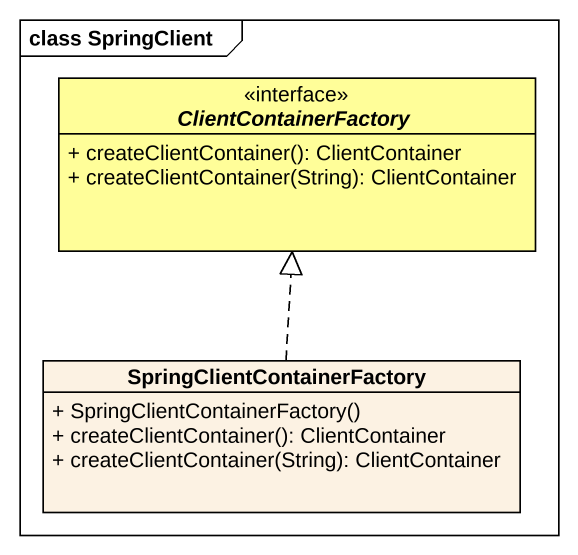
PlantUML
@startuml
mainframe class SpringClient
hide circle
hide empty members
skinparam classAttributeIconSize 0
interface ClientContainerFactory <<interface>> #FFFE99 {
  + createClientContainer(): ClientContainer
  + createClientContainer(String): ClientContainer
}
class SpringClientContainerFactory {
  + SpringClientContainerFactory()
  + createClientContainer(): ClientContainer
  + createClientContainer(String): ClientContainer
}
SpringClientContainerFactory .up.|> ClientContainerFactory
@enduml
